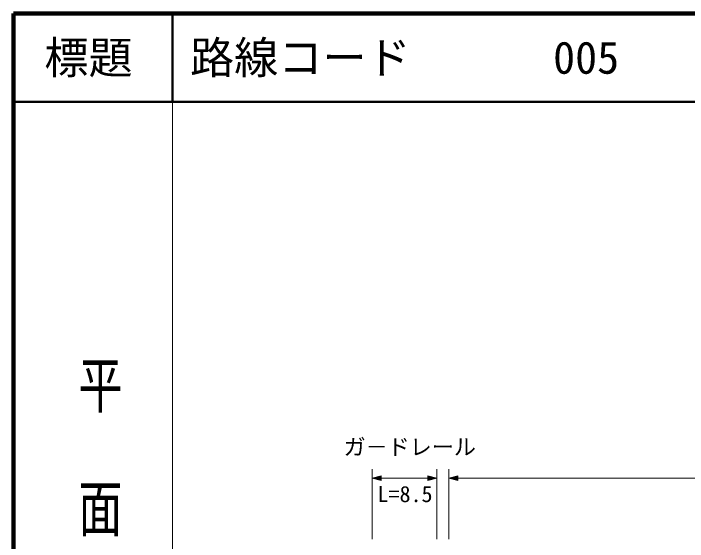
# Model space of a CAD drawing. Units: millimetres, scale not verified. Extents: x 7750 to 680000, y -40250 to 380000.
# Drawn here: x 40000 to 116372, y 320139 to 380000 of the extents above; entities that cross this region are included whole.
import ezdxf
from ezdxf.enums import TextEntityAlignment as Align

# ---------------------------------------------------------------- set-up
doc = ezdxf.new("R2010")
doc.units = ezdxf.units.MM
doc.header["$LTSCALE"] = 1000
for name, color, linetype, lineweight in [('M-STR-HTXT', 7, 'Continuous', 13), ('M-TTL', 2, 'Continuous', 140), ('M-TTL-BAND', 7, 'Continuous', 13), ('M-TTL-LINE', 7, 'Continuous', 50)]:
    doc.layers.add(name, color=color, linetype=linetype, lineweight=lineweight)
doc.layers.add('M-TTL-TXT', color=7, linetype='Continuous')
doc.styles.add('@ＭＳ ゴシック', font='')
doc.styles.add('ＭＳ ゴシック', font='')
doc.styles.get('@ＭＳ ゴシック').set_extended_font_data('@MS Gothic')
doc.styles.get('ＭＳ ゴシック').set_extended_font_data('MS Gothic')

msp = doc.modelspace()

# ---------------------------------------------------------------- linework, layer by layer
at = {"layer": 'M-STR-HTXT'}
for p, q in [((80655, 320393), (80655, 328326)), ((87963, 328326), (87963, 320393)), ((89345, 320393), (89345, 328326)), ((80655, 327323), (81655, 327604)), ((80655, 327323), (87963, 327323)), ((81655, 327042), (80655, 327323)), ((80935, 327323), (81615, 327523)), ((81615, 327122), (80935, 327323)), ((81095, 327323), (81575, 327443)), ((81575, 327203), (81095, 327323)), ((81335, 327323), (81535, 327363)), ((81535, 327283), (81335, 327323)), ((81535, 327363), (81535, 327283)), ((81575, 327443), (81575, 327203)), ((81615, 327523), (81615, 327122)), ((81655, 327604), (81655, 327042)), ((86962, 327042), (86962, 327604)), ((86962, 327604), (87963, 327323)), ((87963, 327323), (86962, 327042)), ((87002, 327122), (87002, 327523)), ((87002, 327523), (87683, 327323)), ((87683, 327323), (87002, 327122)), ((87042, 327203), (87042, 327443)), ((87042, 327443), (87523, 327323)), ((87523, 327323), (87042, 327203)), ((87082, 327283), (87082, 327363)), ((87082, 327363), (87283, 327323)), ((87283, 327323), (87082, 327283)), ((89345, 327323), (90345, 327604)), ((89345, 327323), (198167, 327323)), ((90345, 327042), (89345, 327323)), ((89625, 327323), (90305, 327523)), ((90305, 327122), (89625, 327323)), ((89785, 327323), (90265, 327443)), ((90265, 327203), (89785, 327323)), ((90025, 327323), (90225, 327363)), ((90225, 327283), (90025, 327323)), ((90225, 327363), (90225, 327283)), ((90265, 327443), (90265, 327203)), ((90305, 327523), (90305, 327122)), ((90345, 327604), (90345, 327042))]:
    msp.add_line(p, q, dxfattribs=at)
at = {"layer": 'M-TTL'}
for p, q in [((40000, 380000), (40000, 20000)), ((680000, 380000), (40000, 380000))]:
    msp.add_line(p, q, dxfattribs=at)
at = {"layer": 'M-TTL-BAND'}
msp.add_line((58000, 370000), (58000, 20000), dxfattribs=at)
at = {"layer": 'M-TTL-LINE'}
for p, q in [((58000, 380000), (58000, 370000)), ((40000, 370000), (680000, 370000))]:
    msp.add_line(p, q, dxfattribs=at)

# ---------------------------------------------------------------- texts
at = {"layer": 'M-STR-HTXT', "style": 'ＭＳ ゴシック'}
for s, p in [('ガ－ドレール', (77396, 329402)), ('L=8.5', (81248, 324056))]:
    msp.add_text(s, height=1833, dxfattribs=at).set_placement(p, align=Align.BOTTOM_LEFT)
at = {"layer": 'M-TTL-BAND', "style": '@ＭＳ ゴシック', "width": 1.4}
msp.add_text('平  面  図', height=3666, rotation=270, dxfattribs=at).set_placement((49777, 306475), align=Align.MIDDLE_RIGHT)
at = {"layer": 'M-TTL-TXT', "style": 'ＭＳ ゴシック'}
msp.add_text('標題', height=3666, dxfattribs=at).set_placement((48500, 375000), align=Align.MIDDLE_CENTER)
for s, p in [('路線コード', (60000, 375000)), ('005', (101142, 375000))]:
    msp.add_text(s, height=3666, dxfattribs=at).set_placement(p, align=Align.MIDDLE_LEFT)

doc.saveas('drawing.dxf')
